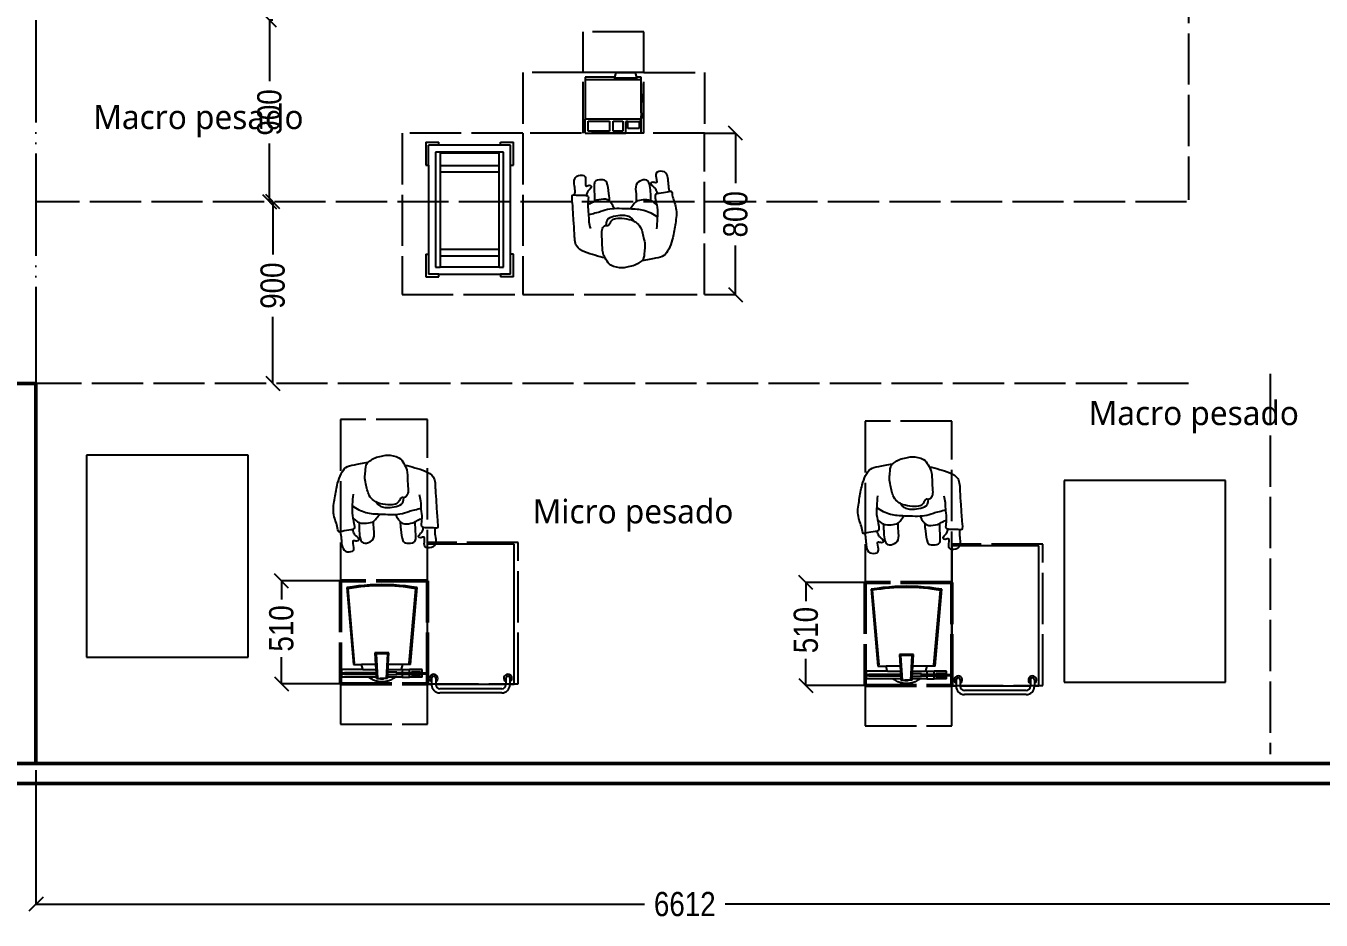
# Model space of a CAD drawing. Header units: millimetres. Extents: x 44692 to 101945, y -26273 to 14445.
# Drawn here: x 64003 to 70422, y -26268 to -21837 of the extents above; entities that cross this region are included whole.
import ezdxf

# ---------------------------------------------------------------- set-up
doc = ezdxf.new("R2010")
doc.units = ezdxf.units.MM
doc.header["$LTSCALE"] = 100
doc.linetypes.add('DASHEDX2', pattern=[3.048, 2.54, -0.508])
doc.linetypes.add('DIVIDEX2', pattern=[6.604, 5.08, -0.508, 0, -0.508, 0, -0.508])
for name, color, linetype in [('Area circulacion', 50, 'DASHEDX2'), ('Area proceso', 90, 'DASHEDX2'), ('Cotas secundarias', 41, 'Continuous'), ('Maquinas', 200, 'Continuous'), ('Mesas-estantes', 230, 'Continuous'), ('Personal', 171, 'Continuous'), ('Puertas', 43, 'DIVIDEX2'), ('rotulo', 211, 'Continuous'), ('Transporte semielaborado', 30, 'Continuous')]:
    doc.layers.add(name, color=color, linetype=linetype)
doc.layers.add('Area maquinas', color=140, linetype='DASHEDX2', lineweight=50)
doc.layers.add('Paredes', color=7, linetype='Continuous', lineweight=50)
doc.styles.add('OpenSans', font='OpenSans-Regular.ttf')
doc.styles.add('OpenSansCondensed-Light', font='OpenSansCondensed-Light.ttf')
doc.dimstyles.new('Cotas Mateo', dxfattribs={"dimtxt": 120, "dimasz": 70, "dimexe": 0.375, "dimexo": 0.125, "dimgap": 0.1, "dimtad": 1, "dimdec": 0, "dimzin": 12, "dimdsep": 46, "dimtxsty": 'OpenSansCondensed-Light', "dimblk": 'OBLIQUE', "dimcen": 2.5, "dimazin": 3, "dimtfac": 0.5, "dimtdec": 0, "dimtmove": 2, "dimatfit": 3, "dimarcsym": 0})

# ---------------------------------------------------------------- blocks, each defined once
blk = doc.blocks.new('pa17-16')
for points, knots in [([(5.62, 2.5537), (5.6188, 2.5427), (5.6154, 2.5253), (5.6223, 2.4901), (5.6346, 2.4293), (5.661, 2.4064), (5.685, 2.3908), (5.7322, 2.3832), (5.7723, 2.3842), (5.7881, 2.3969), (5.8018, 2.4268), (5.8146, 2.4162), (5.8324, 2.4305), (5.8382, 2.4568), (5.8318, 2.5038), (5.8344, 2.5615), (5.8137, 2.5937), (5.7944, 2.6284), (5.7307, 2.6388), (5.7037, 2.6296), (5.6679, 2.626), (5.6442, 2.6055), (5.6228, 2.5961), (5.6214, 2.5667), (5.62, 2.5537)], [0, 0, 0, 0, 0.297584, 0.631064, 1.068635, 1.39533, 1.69617, 2.097861, 2.458938, 2.716293, 3.010442, 3.199165, 3.447293, 3.731671, 4.119196, 4.541864, 4.881702, 5.22714, 5.673063, 5.989311, 6.327668, 6.644571, 6.906626, 7.259736, 7.259736, 7.259736, 7.259736]), ([(5.5575, 2.4391), (5.5549, 2.4218), (5.5525, 2.3852), (5.5491, 2.3329), (5.5712, 2.2599), (5.5431, 2.2589), (5.5029, 2.2526), (5.4793, 2.2435), (5.4785, 2.2813), (5.4499, 2.3438), (5.4658, 2.4235), (5.4776, 2.5033), (5.5116, 2.5798), (5.5552, 2.585), (5.608, 2.5962), (5.6336, 2.6001)], [0, 0, 0, 0, 0.404899, 0.829805, 1.276298, 1.516647, 1.885942, 2.122553, 2.418487, 2.881882, 3.382407, 3.897515, 4.613825, 5.020942, 5.393355, 5.393355, 5.393355, 5.393355]), ([(5.8196, 2.5846), (5.837, 2.5819), (5.8817, 2.5675), (5.9755, 2.5418), (5.972, 2.4609), (5.9791, 2.3926), (5.9812, 2.315), (5.9891, 2.2612), (5.9692, 2.2664), (5.9401, 2.2663), (5.9063, 2.2668), (5.9005, 2.2811), (5.909, 2.3184), (5.9007, 2.3606), (5.9019, 2.4011), (5.8964, 2.4238), (5.8933, 2.4348)], [6.682038, 6.682038, 6.682038, 6.682038, 7.076266, 7.806153, 8.304227, 8.77662, 9.284333, 9.649979, 9.844608, 10.160206, 10.472731, 10.661147, 10.998544, 11.371438, 11.724832, 12.051545, 12.051545, 12.051545, 12.051545]), ([(5.5522, 2.3809), (5.573, 2.3653), (5.6222, 2.3398), (5.6924, 2.3383), (5.7952, 2.3323), (5.8376, 2.352), (5.881, 2.3613), (5.9019, 2.366)], [0, 0, 0, 0, 0.49262, 0.970296, 1.525877, 1.91054, 2.357805, 2.357805, 2.357805, 2.357805]), ([(5.6724, 2.3994), (5.675, 2.3947), (5.6837, 2.383), (5.7041, 2.3718), (5.7348, 2.3697), (5.774, 2.3728), (5.8085, 2.3874), (5.8116, 2.4015), (5.8144, 2.4199)], [0.121052, 0.121052, 0.121052, 0.121052, 0.297289, 0.584433, 0.895396, 1.26174, 1.600834, 1.760925, 1.760925, 1.760925, 1.760925]), ([(5.5552, 2.3206), (5.5597, 2.3147), (5.5706, 2.3043), (5.5892, 2.2916), (5.6248, 2.2913), (5.6613, 2.2967), (5.6731, 2.3154), (5.6858, 2.3299), (5.6912, 2.3378)], [0, 0, 0, 0, 0.262594, 0.520609, 0.853848, 1.185107, 1.43842, 1.738028, 1.738028, 1.738028, 1.738028]), ([(5.5867, 2.2952), (5.5866, 2.2877), (5.5872, 2.2667), (5.5883, 2.1873), (5.6353, 2.19), (5.6673, 2.2128), (5.6606, 2.2618), (5.6599, 2.2881), (5.6606, 2.3008)], [0.078483, 0.078483, 0.078483, 0.078483, 0.321516, 0.797556, 1.122606, 1.448668, 1.830958, 2.166281, 2.166281, 2.166281, 2.166281]), ([(5.7713, 2.3359), (5.7736, 2.3305), (5.7786, 2.3203), (5.7954, 2.2951), (5.8154, 2.2848), (5.8612, 2.2906), (5.8838, 2.3057), (5.8988, 2.3117), (5.9058, 2.3148)], [0, 0, 0, 0, 0.233477, 0.532145, 0.79329, 1.163492, 1.458071, 1.725911, 1.725911, 1.725911, 1.725911]), ([(5.7943, 2.2992), (5.7951, 2.2858), (5.7984, 2.2614), (5.8038, 2.2002), (5.8255, 2.1869), (5.8672, 2.191), (5.8755, 2.2117), (5.8718, 2.2605), (5.8715, 2.286), (5.871, 2.2978)], [0, 0, 0, 0, 0.353805, 0.775896, 1.041599, 1.377968, 1.615337, 2.001902, 2.313716, 2.313716, 2.313716, 2.313716]), ([(5.4915, 2.2484), (5.4936, 2.2374), (5.4981, 2.215), (5.4968, 2.1806), (5.512, 2.1445), (5.5569, 2.147), (5.5634, 2.1681), (5.5498, 2.2128), (5.5753, 2.1995), (5.5912, 2.209), (5.5741, 2.2257), (5.5617, 2.2339), (5.5559, 2.2515), (5.5556, 2.26)], [0, 0, 0, 0, 0.324329, 0.654038, 0.980089, 1.31306, 1.562526, 1.890179, 2.123217, 2.319335, 2.559559, 2.78492, 3.066636, 3.066636, 3.066636, 3.066636]), ([(5.9713, 2.2652), (5.9703, 2.2553), (5.9686, 2.234), (5.9786, 2.2017), (5.9668, 2.1644), (5.9218, 2.1628), (5.9134, 2.1832), (5.9229, 2.229), (5.8988, 2.2135), (5.882, 2.2215), (5.8976, 2.2397), (5.908, 2.248), (5.912, 2.2618), (5.9127, 2.2683)], [0.038839, 0.038839, 0.038839, 0.038839, 0.324329, 0.654038, 0.980089, 1.31306, 1.562526, 1.890179, 2.123217, 2.319335, 2.559559, 2.78492, 2.989829, 2.989829, 2.989829, 2.989829])]:
    blk.add_open_spline(points, degree=3, knots=knots)
blk = doc.blocks.new('Bakery Trolley pl')
at = {"layer": 'Transporte semielaborado'}
for p, q in [((0.1804, 0.6253), (0.2371, 0.6253)), ((0.1804, 0.6253), (0.1804, 0.526)), ((0.2371, 0.6127), (0.2371, 0.6253)), ((0.5048, 0.6127), (0.5048, 0.6253)), ((0.5048, 0.6253), (0.5615, 0.6253)), ((0.5615, 0.526), (0.5615, 0.6253)), ((0.2371, 0.6127), (0.1929, 0.6127)), ((0.1929, 0.526), (0.1929, 0.6127)), ((0.2229, 0.5827), (0.2229, 0.0827)), ((0.2429, 0.5827), (0.2229, 0.5827)), ((0.5048, 0.6127), (0.2371, 0.6127)), ((0.2429, 0.5827), (0.2429, 0.5798)), ((0.4989, 0.5827), (0.2429, 0.5827)), ((0.2429, 0.5798), (0.4989, 0.5798)), ((0.2429, 0.5798), (0.2429, 0.5245)), ((0.5189, 0.5827), (0.4989, 0.5827)), ((0.4989, 0.5798), (0.4989, 0.5827)), ((0.4989, 0.5245), (0.4989, 0.5798)), ((0.5489, 0.6127), (0.5048, 0.6127)), ((0.5189, 0.0827), (0.5189, 0.5827)), ((0.5489, 0.526), (0.5489, 0.6127)), ((0.1804, 0.526), (0.1929, 0.526)), ((0.1929, 0.526), (0.1929, 0.1394)), ((0.2429, 0.5245), (0.4989, 0.5245)), ((0.2429, 0.5245), (0.2429, 0.4967)), ((0.4989, 0.4967), (0.4989, 0.5245)), ((0.5489, 0.526), (0.5615, 0.526)), ((0.5489, 0.1394), (0.5489, 0.526)), ((0.2429, 0.4967), (0.4989, 0.4967)), ((0.2429, 0.4967), (0.2429, 0.1615)), ((0.4989, 0.1615), (0.4989, 0.4967)), ((0.1804, 0.1394), (0.1929, 0.1394)), ((0.1804, 0.1394), (0.1804, 0.0402)), ((0.1929, 0.1394), (0.1929, 0.0527)), ((0.2429, 0.1615), (0.4989, 0.1615)), ((0.2429, 0.1615), (0.2429, 0.1325)), ((0.2429, 0.1325), (0.4989, 0.1325)), ((0.2429, 0.1325), (0.2429, 0.0827)), ((0.4989, 0.1325), (0.4989, 0.1615)), ((0.4989, 0.0827), (0.4989, 0.1325)), ((0.5615, 0.1394), (0.5489, 0.1394)), ((0.5489, 0.0527), (0.5489, 0.1394)), ((0.5615, 0.0402), (0.5615, 0.1394)), ((0.2229, 0.0827), (0.2429, 0.0827)), ((0.4989, 0.0827), (0.2429, 0.0827)), ((0.4989, 0.0827), (0.5189, 0.0827)), ((0.1804, 0.0402), (0.2371, 0.0402)), ((0.2371, 0.0527), (0.1929, 0.0527)), ((0.2371, 0.0402), (0.2371, 0.0527)), ((0.2371, 0.0527), (0.5048, 0.0527)), ((0.5048, 0.0527), (0.5048, 0.0402)), ((0.5489, 0.0527), (0.5048, 0.0527)), ((0.5615, 0.0402), (0.5048, 0.0402))]:
    blk.add_line(p, q, dxfattribs=at)
blk = doc.blocks.new('_OBLIQUE')
at = {"color": 0, "linetype": 'ByBlock'}
blk.add_line((-0.5, -0.5), (0.5, 0.5), dxfattribs=at)
blk = doc.blocks.new('*D72')
at = {"layer": 'Cotas secundarias', "color": 0, "lineweight": -2, "transparency": 16777216}
for p, q in [((64053.1, -25524.4), (64053.1, -26189.4)), ((70665.5, -25524.4), (70665.5, -26189.4)), ((64053.1, -26189.1), (67068.3, -26189.1)), ((70665.5, -26189.1), (67468.5, -26189.1))]:
    blk.add_line(p, q, dxfattribs=at)
at = {"layer": 'Defpoints', "color": 0, "transparency": 16777216}
for p in [(64053.1, -25524.3), (70665.5, -25524.3), (70665.5, -26189.1)]:
    blk.add_point(p, dxfattribs=at)
at = {"layer": 'Cotas secundarias', "color": 0, "lineweight": -2, "transparency": 16777216, "xscale": 70, "yscale": 70, "zscale": 70, "rotation": 180}
blk.add_blockref('_OBLIQUE', (64053.1, -26189.1), dxfattribs=at)
at = {"layer": 'Cotas secundarias', "color": 0, "lineweight": -2, "transparency": 16777216, "xscale": 70, "yscale": 70, "zscale": 70}
blk.add_blockref('_OBLIQUE', (70665.5, -26189.1), dxfattribs=at)
at = {"layer": 'Cotas secundarias', "color": 0, "transparency": 16777216, "insert": (67268.4, -26189.1), "char_height": 120, "attachment_point": 5, "style": 'OpenSansCondensed-Light'}
blk.add_mtext('6612', dxfattribs=at)
blk = doc.blocks.new('*D73')
at = {"layer": 'Cotas secundarias', "color": 0, "lineweight": -2, "transparency": 16777216}
for p, q in [((65226.4, -22708), (65226.4, -22969.7)), ((65226.6, -22708), (65226.8, -22708)), ((65226.4, -23608), (65226.4, -23278.4)), ((65226.6, -23608), (65226.8, -23608))]:
    blk.add_line(p, q, dxfattribs=at)
at = {"layer": 'Defpoints', "color": 0, "transparency": 16777216}
for p in [(65226.4, -22708), (65226.4, -23608), (65226.4, -23608)]:
    blk.add_point(p, dxfattribs=at)
at = {"layer": 'Cotas secundarias', "color": 0, "lineweight": -2, "transparency": 16777216, "xscale": 70, "yscale": 70, "zscale": 70}
for p, rotation in [((65226.4, -22708), 90), ((65226.4, -23608), 270)]:
    blk.add_blockref('_OBLIQUE', p, dxfattribs=dict(at, rotation=rotation))
at = {"layer": 'Cotas secundarias', "color": 0, "transparency": 16777216, "insert": (65226.4, -23124), "char_height": 120, "attachment_point": 5, "rotation": 90, "style": 'OpenSansCondensed-Light'}
blk.add_mtext('900', dxfattribs=at)
blk = doc.blocks.new('*D74')
at = {"layer": 'Cotas secundarias', "color": 0, "lineweight": -2, "transparency": 16777216}
for p, q in [((65226.7, -21808), (65209.8, -21808)), ((65210.2, -21808), (65210.2, -22111.3)), ((65210.2, -22708), (65210.2, -22420)), ((65226.7, -22708), (65209.8, -22708))]:
    blk.add_line(p, q, dxfattribs=at)
at = {"layer": 'Defpoints', "color": 0, "transparency": 16777216}
for p in [(65210.2, -21808), (65226.8, -21808), (65226.8, -22708)]:
    blk.add_point(p, dxfattribs=at)
at = {"layer": 'Cotas secundarias', "color": 0, "lineweight": -2, "transparency": 16777216, "xscale": 70, "yscale": 70, "zscale": 70}
for p, rotation in [((65210.2, -21808), 90), ((65210.2, -22708), 270)]:
    blk.add_blockref('_OBLIQUE', p, dxfattribs=dict(at, rotation=rotation))
at = {"layer": 'Cotas secundarias', "color": 0, "transparency": 16777216, "insert": (65210.2, -22265.6), "char_height": 120, "attachment_point": 5, "rotation": 90, "style": 'OpenSansCondensed-Light'}
blk.add_mtext('900', dxfattribs=at)
blk = doc.blocks.new('*D93')
at = {"layer": 'Cotas secundarias', "color": 0, "lineweight": -2, "transparency": 16777216}
for p, q in [((65562.7, -24587.3), (65269, -24587.3)), ((65269.4, -24587.3), (65269.4, -24679.5)), ((65269.4, -25097.3), (65269.4, -24965.4)), ((65562.7, -25097.3), (65269, -25097.3))]:
    blk.add_line(p, q, dxfattribs=at)
at = {"layer": 'Defpoints', "color": 0, "transparency": 16777216}
for p in [(65562.8, -24587.3), (65269.4, -25097.3), (65562.8, -25097.3)]:
    blk.add_point(p, dxfattribs=at)
at = {"layer": 'Cotas secundarias', "color": 0, "lineweight": -2, "transparency": 16777216, "xscale": 70, "yscale": 70, "zscale": 70}
for p, rotation in [((65269.4, -24587.3), 90), ((65269.4, -25097.3), 270)]:
    blk.add_blockref('_OBLIQUE', p, dxfattribs=dict(at, rotation=rotation))
at = {"layer": 'Cotas secundarias', "color": 0, "transparency": 16777216, "insert": (65269.4, -24822.5), "char_height": 120, "attachment_point": 5, "rotation": 90, "style": 'OpenSansCondensed-Light'}
blk.add_mtext('510', dxfattribs=at)
blk = doc.blocks.new('*D94')
at = {"layer": 'Cotas secundarias', "color": 0, "lineweight": -2, "transparency": 16777216}
for p, q in [((67365.5, -22368.3), (67520, -22368.3)), ((67519.6, -22368.3), (67519.6, -22615.8)), ((67519.6, -23168.3), (67519.6, -22924.6)), ((67365.5, -23168.3), (67520, -23168.3))]:
    blk.add_line(p, q, dxfattribs=at)
at = {"layer": 'Defpoints', "color": 0, "transparency": 16777216}
for p in [(67365.4, -22368.3), (67365.4, -23168.3), (67519.6, -23168.3)]:
    blk.add_point(p, dxfattribs=at)
at = {"layer": 'Cotas secundarias', "color": 0, "lineweight": -2, "transparency": 16777216, "xscale": 70, "yscale": 70, "zscale": 70}
for p, rotation in [((67519.6, -22368.3), 90), ((67519.6, -23168.3), 270)]:
    blk.add_blockref('_OBLIQUE', p, dxfattribs=dict(at, rotation=rotation))
at = {"layer": 'Cotas secundarias', "color": 0, "transparency": 16777216, "insert": (67519.6, -22770.2), "char_height": 120, "attachment_point": 5, "rotation": 90, "style": 'OpenSansCondensed-Light'}
blk.add_mtext('800', dxfattribs=at)
blk = doc.blocks.new('*D107')
at = {"layer": 'Cotas secundarias', "color": 0, "lineweight": -2, "transparency": 16777216}
for p, q in [((68162.1, -24595.4), (67868.4, -24595.4)), ((67868.8, -24595.4), (67868.8, -24687.6)), ((67868.8, -25105.4), (67868.8, -24973.6)), ((68162.1, -25105.4), (67868.4, -25105.4))]:
    blk.add_line(p, q, dxfattribs=at)
at = {"layer": 'Defpoints', "color": 0, "transparency": 16777216}
for p in [(68162.2, -24595.4), (67868.8, -25105.4), (68162.2, -25105.4)]:
    blk.add_point(p, dxfattribs=at)
at = {"layer": 'Cotas secundarias', "color": 0, "lineweight": -2, "transparency": 16777216, "xscale": 70, "yscale": 70, "zscale": 70}
for p, rotation in [((67868.8, -24595.4), 90), ((67868.8, -25105.4), 270)]:
    blk.add_blockref('_OBLIQUE', p, dxfattribs=dict(at, rotation=rotation))
at = {"layer": 'Cotas secundarias', "color": 0, "transparency": 16777216, "insert": (67868.8, -24830.6), "char_height": 120, "attachment_point": 5, "rotation": 90, "style": 'OpenSansCondensed-Light'}
blk.add_mtext('510', dxfattribs=at)

msp = doc.modelspace()

# ---------------------------------------------------------------- linework, layer by layer
for p, q in [((66815.366, -22068.335), (66765.366, -22068.335)), ((65992.797, -25097.305), (65992.797, -24587.305)), ((68592.232, -25105.422), (68592.232, -24595.422)), ((65992.797, -25097.305), (65992.797, -25097.305)), ((68592.232, -25105.422), (68592.232, -25105.422))]:
    msp.add_line(p, q)
at = {"layer": 'Area circulacion', "color": 2}
for p, q in [((69765.508, -16387.223), (69765.508, -22697.991)), ((69755.508, -22707.991), (64053.09, -22707.991)), ((69765.508, -23607.991), (64053.09, -23607.991)), ((70169.254, -23561.431), (70169.254, -25444.851))]:
    msp.add_line(p, q, dxfattribs=at)
at = {"layer": 'Area maquinas'}
for p, q in [((65992.797, -24587.305), (65562.797, -24587.305)), ((65562.797, -24587.305), (65562.797, -25097.305)), ((65992.797, -25097.305), (65992.797, -24587.305)), ((68592.232, -24595.422), (68162.232, -24595.422)), ((68162.232, -24595.422), (68162.232, -25105.422)), ((68592.232, -25105.422), (68592.232, -24595.422)), ((65562.797, -25097.305), (65992.797, -25097.305)), ((68162.232, -25105.422), (68592.232, -25105.422))]:
    msp.add_line(p, q, dxfattribs=at)
at = {"layer": 'Area proceso', "color": 3}
for p, q in [((66765.366, -22068.335), (66765.366, -21865.5)), ((67065.366, -21865.5), (66765.366, -21865.5)), ((67065.366, -22068.335), (67065.366, -21865.5)), ((66465.366, -22368.335), (65866.966, -22368.335)), ((65866.966, -22368.335), (65866.966, -23168.335)), ((66465.366, -22368.335), (66465.366, -23168.335)), ((67365.366, -23168.335), (67365.366, -22368.335)), ((65866.966, -23168.335), (66465.366, -23168.335)), ((66465.366, -23168.335), (67365.366, -23168.335)), ((65992.797, -23787.305), (65562.797, -23787.305)), ((65562.797, -23787.305), (65562.797, -24587.305)), ((65992.797, -24587.305), (65992.797, -23787.305)), ((68592.232, -23795.422), (68162.232, -23795.422)), ((68162.232, -23795.422), (68162.232, -24595.422)), ((68592.232, -24595.422), (68592.232, -23795.422)), ((65992.797, -25097.305), (65992.797, -24497.305)), ((68592.232, -25105.422), (68592.232, -24505.422)), ((65562.797, -25097.305), (65562.797, -25297.305)), ((65992.797, -25297.305), (65992.797, -25097.305)), ((68162.232, -25105.422), (68162.232, -25305.422)), ((68592.232, -25305.422), (68592.232, -25105.422)), ((65562.797, -25297.305), (65992.797, -25297.305)), ((68162.232, -25305.422), (68592.232, -25305.422))]:
    msp.add_line(p, q, dxfattribs=at)
at = {"layer": 'Area proceso'}
for p, q in [((66765.366, -22068.335), (66465.366, -22068.335)), ((66465.366, -22068.335), (66465.366, -22368.335)), ((66765.366, -22368.335), (66765.366, -22068.335)), ((67065.366, -22068.335), (66815.366, -22068.335)), ((67065.366, -22068.335), (67365.366, -22068.335)), ((67065.366, -22368.335), (67065.366, -22068.335)), ((67365.366, -22068.335), (67365.366, -22368.335)), ((67365.366, -22368.335), (66465.366, -22368.335)), ((67065.366, -22368.335), (66765.366, -22368.335)), ((66442.797, -24397.305), (65992.797, -24397.305)), ((66442.797, -25097.305), (66442.797, -24397.305)), ((69042.232, -24405.422), (68592.232, -24405.422)), ((69042.232, -25105.422), (69042.232, -24405.422)), ((65992.797, -25097.305), (66442.797, -25097.305)), ((68592.232, -25105.422), (69042.232, -25105.422))]:
    msp.add_line(p, q, dxfattribs=at)
at = {"layer": 'Maquinas'}
for p, q in [((66926.455, -22069.151), (66920.356, -22091.384)), ((67023.954, -22069.151), (66926.455, -22069.151)), ((67030.053, -22091.384), (67023.954, -22069.151)), ((66920.356, -22091.384), (66775.058, -22091.384)), ((66775.058, -22091.384), (66775.058, -22103.463)), ((66775.058, -22103.463), (66775.058, -22299.084)), ((67052.009, -22103.463), (66775.058, -22103.463)), ((66920.356, -22091.384), (66919.807, -22093.384)), ((66919.807, -22093.384), (66919.807, -22098.231)), ((66919.807, -22093.384), (67030.601, -22093.384)), ((66919.807, -22098.231), (67030.601, -22098.231)), ((67052.009, -22091.384), (67030.053, -22091.384)), ((67030.601, -22093.384), (67030.053, -22091.384)), ((67030.601, -22098.231), (67030.601, -22093.384)), ((67052.009, -22103.463), (67052.009, -22091.384)), ((67052.009, -22121.582), (67052.009, -22103.463)), ((67052.009, -22121.582), (67053.896, -22121.582)), ((67052.009, -22267.409), (67052.009, -22121.582)), ((67053.896, -22173.707), (67053.896, -22121.582)), ((67053.896, -22173.707), (67057.671, -22173.707)), ((67053.896, -22173.707), (67053.896, -22179.759)), ((67053.896, -22179.759), (67057.671, -22179.759)), ((67053.896, -22186.741), (67053.896, -22179.759)), ((67053.896, -22186.741), (67057.671, -22186.741)), ((67053.896, -22186.741), (67053.896, -22203.727)), ((67053.896, -22203.727), (67057.671, -22203.727)), ((67053.896, -22210.708), (67053.896, -22203.727)), ((67057.671, -22173.707), (67057.671, -22179.759)), ((67057.671, -22186.741), (67057.671, -22179.759)), ((67057.671, -22186.741), (67061.446, -22186.741)), ((67057.671, -22210.708), (67057.671, -22203.727)), ((67057.671, -22203.727), (67061.446, -22203.727)), ((67061.446, -22186.741), (67061.446, -22203.727)), ((67052.009, -22267.409), (67053.896, -22267.409)), ((67052.009, -22267.409), (67052.009, -22283.019)), ((67053.896, -22210.708), (67057.671, -22210.708)), ((67053.896, -22210.708), (67053.896, -22216.731)), ((67053.896, -22216.731), (67057.671, -22216.731)), ((67053.896, -22267.409), (67053.896, -22216.731)), ((67053.896, -22267.409), (67053.896, -22283.019)), ((67057.671, -22210.708), (67057.671, -22216.731)), ((67052.009, -22299.084), (66775.058, -22299.084)), ((66775.058, -22368.335), (66775.058, -22299.084)), ((66790.157, -22308.805), (66895.686, -22308.805)), ((66790.157, -22358.844), (66790.157, -22308.805)), ((66895.686, -22308.805), (66895.686, -22358.844)), ((66913.08, -22308.805), (66961.414, -22308.805)), ((66913.08, -22358.844), (66913.08, -22308.805)), ((66961.414, -22308.805), (66961.414, -22358.844)), ((66976.513, -22368.335), (66976.513, -22310.408)), ((66985.95, -22310.408), (66976.513, -22310.408)), ((66985.95, -22310.408), (67042.572, -22310.408)), ((66985.95, -22344.476), (66985.95, -22310.408)), ((67042.572, -22310.408), (67042.572, -22344.476)), ((67052.009, -22310.408), (67042.572, -22310.408)), ((67052.009, -22283.019), (67053.896, -22283.019)), ((67052.009, -22295.723), (67052.009, -22283.019)), ((67052.009, -22295.723), (67053.896, -22295.723)), ((67052.009, -22296.249), (67052.009, -22295.723)), ((67052.009, -22296.249), (67053.896, -22296.249)), ((67052.009, -22299.084), (67052.009, -22296.249)), ((67052.009, -22310.408), (67052.009, -22299.084)), ((67052.009, -22368.335), (67052.009, -22310.408)), ((67053.896, -22283.019), (67053.896, -22295.723)), ((67053.896, -22295.723), (67053.896, -22296.249)), ((66775.058, -22368.335), (66976.513, -22368.335)), ((66895.686, -22358.844), (66790.157, -22358.844)), ((66961.414, -22358.844), (66913.08, -22358.844)), ((67052.009, -22368.335), (66976.513, -22368.335)), ((67042.572, -22344.476), (66985.95, -22344.476)), ((65621.86, -24615.748), (65592.956, -24620.252)), ((65592.956, -24620.252), (65626.274, -25001.081)), ((65592.956, -24620.252), (65599.727, -24625.556)), ((65632.031, -24994.798), (65599.727, -24625.556)), ((65650.879, -24612.058), (65621.86, -24615.748)), ((65679.991, -24609.185), (65650.879, -24612.058)), ((65709.171, -24607.131), (65679.991, -24609.185)), ((65738.398, -24605.899), (65709.171, -24607.131)), ((65767.648, -24605.487), (65738.398, -24605.899)), ((65796.898, -24605.899), (65767.648, -24605.487)), ((65826.125, -24607.131), (65796.898, -24605.899)), ((65855.306, -24609.185), (65826.125, -24607.131)), ((65884.417, -24612.058), (65855.306, -24609.185)), ((65913.436, -24615.748), (65884.417, -24612.058)), ((65903.265, -24994.798), (65935.57, -24625.556)), ((65909.022, -25001.081), (65942.341, -24620.252)), ((65942.341, -24620.252), (65913.436, -24615.748)), ((65942.341, -24620.252), (65935.57, -24625.556)), ((68221.294, -24623.865), (68192.39, -24628.369)), ((68192.39, -24628.369), (68225.708, -25009.198)), ((68192.39, -24628.369), (68199.161, -24633.673)), ((68231.466, -25002.915), (68199.161, -24633.673)), ((68250.314, -24620.175), (68221.294, -24623.865)), ((68279.425, -24617.302), (68250.314, -24620.175)), ((68308.606, -24615.248), (68279.425, -24617.302)), ((68337.833, -24614.016), (68308.606, -24615.248)), ((68367.083, -24613.604), (68337.833, -24614.016)), ((68396.333, -24614.016), (68367.083, -24613.604)), ((68425.559, -24615.248), (68396.333, -24614.016)), ((68454.74, -24617.302), (68425.559, -24615.248)), ((68483.852, -24620.175), (68454.74, -24617.302)), ((68512.871, -24623.865), (68483.852, -24620.175)), ((68502.699, -25002.915), (68535.004, -24633.673)), ((68508.457, -25009.198), (68541.775, -24628.369)), ((68541.775, -24628.369), (68512.871, -24623.865)), ((68541.775, -24628.369), (68535.004, -24633.673)), ((65802.167, -24943.135), (65733.129, -24943.135)), ((65733.129, -24943.135), (65736.286, -25001.081)), ((65733.129, -24943.135), (65738.785, -24948.491)), ((65796.512, -24948.491), (65738.785, -24948.491)), ((65738.785, -24948.491), (65745.465, -25071.116)), ((65789.816, -25071.407), (65796.512, -24948.491)), ((65796.512, -24948.491), (65802.167, -24943.135)), ((65799.01, -25001.081), (65802.167, -24943.135)), ((68401.601, -24951.252), (68332.564, -24951.252)), ((68332.564, -24951.252), (68335.72, -25009.198)), ((68332.564, -24951.252), (68338.219, -24956.607)), ((68395.946, -24956.607), (68338.219, -24956.607)), ((68338.219, -24956.607), (68344.899, -25079.233)), ((68389.25, -25079.524), (68395.946, -24956.607)), ((68395.946, -24956.607), (68401.601, -24951.252)), ((68398.445, -25009.198), (68401.601, -24951.252)), ((65568.875, -25042.274), (65568.875, -25026.228)), ((65673.554, -25026.228), (65568.875, -25026.228)), ((65626.274, -25001.081), (65632.031, -24994.798)), ((65626.274, -25001.081), (65666.327, -25001.081)), ((65736.286, -25001.081), (65666.327, -25001.081)), ((65672.632, -25024.542), (65666.327, -25001.081)), ((65673.554, -25026.228), (65672.632, -25024.542)), ((65673.554, -25026.228), (65737.656, -25026.228)), ((65736.286, -25001.081), (65737.656, -25026.228)), ((65737.656, -25026.228), (65738.53, -25042.274)), ((65797.02, -25037.617), (65797.641, -25026.228)), ((65797.641, -25026.228), (65799.01, -25001.081)), ((65797.641, -25026.228), (65861.742, -25026.228)), ((65868.97, -25001.081), (65799.01, -25001.081)), ((65862.664, -25024.542), (65861.742, -25026.228)), ((65868.173, -25026.228), (65861.742, -25026.228)), ((65868.97, -25001.081), (65862.664, -25024.542)), ((65868.173, -25026.228), (65868.173, -25042.274)), ((65868.173, -25026.228), (65904.8, -25026.228)), ((65909.022, -25001.081), (65868.97, -25001.081)), ((65903.265, -24994.798), (65909.022, -25001.081)), ((65904.8, -25042.274), (65904.8, -25026.228)), ((65966.421, -25026.228), (65904.8, -25026.228)), ((65966.421, -25042.274), (65966.421, -25026.228)), ((68225.708, -25009.198), (68231.466, -25002.915)), ((68225.708, -25009.198), (68265.761, -25009.198)), ((68335.72, -25009.198), (68265.761, -25009.198)), ((68272.067, -25032.659), (68265.761, -25009.198)), ((68272.988, -25034.345), (68272.067, -25032.659)), ((68335.72, -25009.198), (68337.09, -25034.345)), ((68397.075, -25034.345), (68398.445, -25009.198)), ((68468.404, -25009.198), (68398.445, -25009.198)), ((68462.099, -25032.659), (68461.177, -25034.345)), ((68468.404, -25009.198), (68462.099, -25032.659)), ((68508.457, -25009.198), (68468.404, -25009.198)), ((68502.699, -25002.915), (68508.457, -25009.198)), ((65563.984, -25042.274), (65563.984, -25048.614)), ((65568.875, -25042.274), (65563.984, -25042.274)), ((65568.875, -25048.614), (65563.984, -25048.614)), ((65568.875, -25042.274), (65568.875, -25048.614)), ((65568.875, -25042.274), (65581.453, -25042.274)), ((65568.875, -25064.66), (65568.875, -25048.614)), ((65581.453, -25048.614), (65568.875, -25048.614)), ((65701.873, -25064.66), (65568.875, -25064.66)), ((65738.53, -25042.274), (65581.453, -25042.274)), ((65581.453, -25048.614), (65581.453, -25042.274)), ((65581.453, -25048.614), (65738.875, -25048.614)), ((65739.749, -25064.66), (65701.873, -25064.66)), ((65738.53, -25042.274), (65738.875, -25048.614)), ((65738.875, -25048.614), (65739.749, -25064.66)), ((65739.749, -25064.66), (65740.117, -25071.407)), ((65740.117, -25071.407), (65741.222, -25071.347)), ((65741.222, -25071.347), (65745.465, -25071.116)), ((65741.222, -25071.347), (65745.465, -25071.407)), ((65745.465, -25071.116), (65745.465, -25071.407)), ((65745.465, -25071.407), (65759.067, -25071.407)), ((65776.229, -25071.407), (65759.067, -25071.407)), ((65789.816, -25071.407), (65776.229, -25071.407)), ((65795.179, -25071.407), (65789.816, -25071.407)), ((65795.179, -25071.407), (65795.547, -25064.66)), ((65795.547, -25064.66), (65796.167, -25053.271)), ((65833.423, -25064.66), (65795.547, -25064.66)), ((65796.167, -25053.271), (65797.02, -25037.617)), ((65841.696, -25053.271), (65796.167, -25053.271)), ((65797.02, -25037.617), (65841.696, -25037.617)), ((65868.173, -25064.66), (65833.423, -25064.66)), ((65841.696, -25042.274), (65841.696, -25037.617)), ((65868.173, -25042.274), (65841.696, -25042.274)), ((65841.696, -25048.614), (65841.696, -25042.274)), ((65841.696, -25053.271), (65841.696, -25048.614)), ((65841.696, -25048.614), (65868.173, -25048.614)), ((65904.8, -25042.274), (65868.173, -25042.274)), ((65868.173, -25048.614), (65868.173, -25064.66)), ((65868.173, -25048.614), (65904.8, -25048.614)), ((65868.173, -25064.66), (65904.8, -25064.66)), ((65913.651, -25042.274), (65904.8, -25042.274)), ((65904.8, -25064.66), (65904.8, -25048.614)), ((65904.8, -25048.614), (65913.651, -25048.614)), ((65966.421, -25064.66), (65904.8, -25064.66)), ((65959.242, -25037.617), (65913.651, -25037.617)), ((65913.651, -25042.274), (65913.651, -25037.617)), ((65959.242, -25042.274), (65913.651, -25042.274)), ((65913.651, -25053.271), (65913.651, -25048.614)), ((65913.651, -25048.614), (65959.242, -25048.614)), ((65913.651, -25053.271), (65959.242, -25053.271)), ((65959.242, -25042.274), (65959.242, -25037.617)), ((65966.421, -25042.274), (65959.242, -25042.274)), ((65959.242, -25053.271), (65959.242, -25048.614)), ((65959.242, -25048.614), (65966.421, -25048.614)), ((65966.421, -25042.274), (65980.396, -25042.274)), ((65966.421, -25064.66), (65966.421, -25048.614)), ((65980.396, -25048.614), (65966.421, -25048.614)), ((65980.396, -25042.274), (65980.396, -25048.614)), ((65980.396, -25042.274), (65985.288, -25042.274)), ((65985.288, -25048.614), (65980.396, -25048.614)), ((65985.288, -25042.274), (65985.288, -25048.614)), ((68163.419, -25050.391), (68163.419, -25056.73)), ((68168.31, -25050.391), (68163.419, -25050.391)), ((68168.31, -25056.73), (68163.419, -25056.73)), ((68168.31, -25050.391), (68168.31, -25034.345)), ((68272.988, -25034.345), (68168.31, -25034.345)), ((68168.31, -25050.391), (68168.31, -25056.73)), ((68168.31, -25050.391), (68180.888, -25050.391)), ((68168.31, -25072.777), (68168.31, -25056.73)), ((68180.888, -25056.73), (68168.31, -25056.73)), ((68301.307, -25072.777), (68168.31, -25072.777)), ((68337.964, -25050.391), (68180.888, -25050.391)), ((68180.888, -25056.73), (68180.888, -25050.391)), ((68180.888, -25056.73), (68338.31, -25056.73)), ((68272.988, -25034.345), (68337.09, -25034.345)), ((68339.184, -25072.777), (68301.307, -25072.777)), ((68337.09, -25034.345), (68337.964, -25050.391)), ((68337.964, -25050.391), (68338.31, -25056.73)), ((68338.31, -25056.73), (68339.184, -25072.777)), ((68339.184, -25072.777), (68339.551, -25079.524)), ((68339.551, -25079.524), (68340.657, -25079.464)), ((68340.657, -25079.464), (68344.899, -25079.233)), ((68340.657, -25079.464), (68344.899, -25079.524)), ((68344.899, -25079.233), (68344.899, -25079.524)), ((68344.899, -25079.524), (68358.501, -25079.524)), ((68375.664, -25079.524), (68358.501, -25079.524)), ((68389.25, -25079.524), (68375.664, -25079.524)), ((68394.614, -25079.524), (68389.25, -25079.524)), ((68394.614, -25079.524), (68394.981, -25072.777)), ((68394.981, -25072.777), (68395.602, -25061.388)), ((68432.858, -25072.777), (68394.981, -25072.777)), ((68395.602, -25061.388), (68396.455, -25045.734)), ((68441.131, -25061.388), (68395.602, -25061.388)), ((68396.455, -25045.734), (68397.075, -25034.345)), ((68396.455, -25045.734), (68441.131, -25045.734)), ((68397.075, -25034.345), (68461.177, -25034.345)), ((68467.607, -25072.777), (68432.858, -25072.777)), ((68441.131, -25050.391), (68441.131, -25045.734)), ((68467.607, -25050.391), (68441.131, -25050.391)), ((68441.131, -25056.73), (68441.131, -25050.391)), ((68441.131, -25061.388), (68441.131, -25056.73)), ((68441.131, -25056.73), (68467.607, -25056.73)), ((68467.607, -25034.345), (68461.177, -25034.345)), ((68467.607, -25034.345), (68467.607, -25050.391)), ((68467.607, -25034.345), (68504.234, -25034.345)), ((68504.234, -25050.391), (68467.607, -25050.391)), ((68467.607, -25056.73), (68467.607, -25072.777)), ((68467.607, -25056.73), (68504.234, -25056.73)), ((68467.607, -25072.777), (68504.234, -25072.777)), ((68504.234, -25050.391), (68504.234, -25034.345)), ((68565.855, -25034.345), (68504.234, -25034.345)), ((68513.085, -25050.391), (68504.234, -25050.391)), ((68504.234, -25072.777), (68504.234, -25056.73)), ((68504.234, -25056.73), (68513.085, -25056.73)), ((68565.855, -25072.777), (68504.234, -25072.777)), ((68558.677, -25045.734), (68513.085, -25045.734)), ((68513.085, -25050.391), (68513.085, -25045.734)), ((68558.677, -25050.391), (68513.085, -25050.391)), ((68513.085, -25061.388), (68513.085, -25056.73)), ((68513.085, -25056.73), (68558.677, -25056.73)), ((68513.085, -25061.388), (68558.677, -25061.388)), ((68558.677, -25050.391), (68558.677, -25045.734)), ((68565.855, -25050.391), (68558.677, -25050.391)), ((68558.677, -25061.388), (68558.677, -25056.73)), ((68558.677, -25056.73), (68565.855, -25056.73)), ((68565.855, -25050.391), (68565.855, -25034.345)), ((68565.855, -25050.391), (68579.831, -25050.391)), ((68565.855, -25072.777), (68565.855, -25056.73)), ((68579.831, -25056.73), (68565.855, -25056.73)), ((68579.831, -25050.391), (68579.831, -25056.73)), ((68579.831, -25050.391), (68584.722, -25050.391)), ((68584.722, -25056.73), (68579.831, -25056.73)), ((68584.722, -25050.391), (68584.722, -25056.73))]:
    msp.add_line(p, q, dxfattribs=at)
for points in [[(65833.423, -25064.66), (65826.68, -25069.064), (65820.573, -25072.749), (65815.032, -25075.796), (65809.99, -25078.285), (65805.379, -25080.297), (65801.129, -25081.913), (65797.172, -25083.213), (65793.441, -25084.279), (65789.874, -25085.179), (65786.445, -25085.934), (65783.132, -25086.55), (65779.918, -25087.036), (65776.782, -25087.401), (65773.705, -25087.651), (65770.667, -25087.795), (65767.648, -25087.842), (65764.63, -25087.795), (65761.592, -25087.651), (65758.514, -25087.401), (65755.378, -25087.036), (65752.164, -25086.55), (65748.852, -25085.934), (65745.422, -25085.179), (65741.855, -25084.279), (65738.124, -25083.213), (65734.168, -25081.913), (65729.918, -25080.297), (65725.306, -25078.285), (65720.264, -25075.796), (65714.723, -25072.749), (65708.616, -25069.064), (65701.873, -25064.66)], [(65759.067, -25071.407), (65759.952, -25071.733), (65760.912, -25072.012), (65761.937, -25072.244), (65763.015, -25072.432), (65764.136, -25072.576), (65765.289, -25072.677), (65766.463, -25072.737), (65767.648, -25072.757), (65768.833, -25072.737), (65770.008, -25072.677), (65771.161, -25072.576), (65772.281, -25072.432), (65773.359, -25072.244), (65774.384, -25072.012), (65775.344, -25071.733), (65776.229, -25071.407)], [(68432.858, -25072.777), (68426.115, -25077.181), (68420.007, -25080.866), (68414.467, -25083.913), (68409.425, -25086.402), (68404.813, -25088.414), (68400.563, -25090.03), (68396.607, -25091.33), (68392.875, -25092.396), (68389.309, -25093.296), (68385.879, -25094.051), (68382.567, -25094.667), (68379.353, -25095.153), (68376.217, -25095.518), (68373.139, -25095.768), (68370.101, -25095.912), (68367.083, -25095.959), (68364.064, -25095.912), (68361.026, -25095.768), (68357.949, -25095.518), (68354.813, -25095.153), (68351.598, -25094.667), (68348.286, -25094.051), (68344.857, -25093.296), (68341.29, -25092.396), (68337.558, -25091.33), (68333.602, -25090.03), (68329.352, -25088.414), (68324.74, -25086.402), (68319.698, -25083.913), (68314.158, -25080.866), (68308.05, -25077.181), (68301.307, -25072.777)], [(68358.501, -25079.524), (68359.387, -25079.85), (68360.347, -25080.129), (68361.371, -25080.361), (68362.449, -25080.549), (68363.57, -25080.693), (68364.723, -25080.794), (68365.898, -25080.854), (68367.083, -25080.874), (68368.268, -25080.854), (68369.442, -25080.794), (68370.595, -25080.693), (68371.716, -25080.549), (68372.794, -25080.361), (68373.818, -25080.129), (68374.779, -25079.85), (68375.664, -25079.524)]]:
    msp.add_lwpolyline(points, dxfattribs=at)
for centre in [(65766.575, -25582.832), (68366.009, -25590.949)]:
    msp.add_arc(centre, 971.708, 79.9864267, 99.8870323, dxfattribs=at)
at = {"layer": 'Mesas-estantes'}
for p, q in [((65103.826, -23964.718), (64303.826, -23964.718)), ((64303.826, -23964.718), (64303.826, -24964.718)), ((65103.826, -24964.718), (65103.826, -23964.718)), ((69948.776, -24088.877), (69148.776, -24088.877)), ((69148.776, -24088.877), (69148.776, -25088.877)), ((69948.776, -25088.877), (69948.776, -24088.877)), ((64303.826, -24964.718), (65103.826, -24964.718)), ((69148.776, -25088.877), (69948.776, -25088.877))]:
    msp.add_line(p, q, dxfattribs=at)
at = {"layer": 'Paredes'}
for p, q in [((63948.538, -23607.991), (64053.09, -23607.991)), ((64053.09, -23607.991), (64053.09, -25491.411)), ((63853.09, -25491.411), (72865.508, -25491.411)), ((51868.21, -25591.411), (72965.508, -25591.411))]:
    msp.add_line(p, q, dxfattribs=at)
at = {"layer": 'Puertas'}
msp.add_line((64053.09, -21807.991), (64053.09, -23607.991), dxfattribs=at)
at = {"layer": 'Transporte semielaborado'}
for p, q in [((66423.389, -24405.462), (65992.454, -24405.462)), ((65992.454, -24405.462), (65992.454, -25100.029)), ((66423.389, -25100.029), (66423.389, -24405.462)), ((69022.824, -24413.579), (68591.888, -24413.579)), ((68591.888, -24413.579), (68591.888, -25108.146)), ((69022.824, -25108.146), (69022.824, -24413.579)), ((66013.895, -25069.61), (66013.895, -25101.296)), ((66034.175, -25069.61), (66034.175, -25101.296)), ((66381.668, -25069.61), (66381.668, -25101.296)), ((66401.948, -25069.61), (66401.948, -25101.296)), ((66423.389, -25100.029), (66423.389, -25069.61)), ((66423.389, -25100.029), (66423.389, -25089.889)), ((68613.33, -25077.727), (68613.33, -25109.413)), ((68633.609, -25077.727), (68633.609, -25109.413)), ((68981.103, -25077.727), (68981.103, -25109.413)), ((69001.382, -25077.727), (69001.382, -25109.413)), ((69022.824, -25108.146), (69022.824, -25077.727)), ((66013.895, -25100.029), (65992.454, -25100.029)), ((66381.668, -25100.029), (66034.175, -25100.029)), ((66361.389, -25121.575), (66054.454, -25121.575)), ((66361.389, -25141.855), (66054.454, -25141.855)), ((66423.389, -25100.029), (66401.948, -25100.029)), ((66423.389, -25100.029), (66401.948, -25100.029)), ((66423.389, -25100.029), (66413.25, -25100.029)), ((68613.33, -25108.146), (68591.888, -25108.146)), ((68981.103, -25108.146), (68633.609, -25108.146)), ((68960.823, -25129.692), (68653.889, -25129.692)), ((68960.823, -25149.972), (68653.889, -25149.972)), ((69022.824, -25108.146), (69001.382, -25108.146)), ((69022.824, -25108.146), (69001.382, -25108.146)), ((69022.824, -25108.146), (69012.684, -25108.146)), ((69022.824, -25108.146), (69022.824, -25098.006))]:
    msp.add_line(p, q, dxfattribs=at)
for centre, radius, start, end in [((66024.035, -25069.61), 20.279, 300, 240), ((66024.035, -25069.61), 10.14, 90, 180), ((66024.035, -25069.61), 10.14, 359.9998907, 180), ((66391.808, -25069.61), 20.279, 300, 240), ((66391.808, -25069.61), 10.14, 0, 180), ((68623.47, -25077.727), 20.279, 300, 240), ((68623.47, -25077.727), 10.14, 90, 180), ((68623.47, -25077.727), 10.14, 359.9998907, 180), ((68991.242, -25077.727), 20.279, 300, 240), ((68991.242, -25077.727), 10.14, 0, 180), ((66054.454, -25101.296), 40.559, 180, 270), ((66054.454, -25101.296), 20.279, 180, 270), ((66361.389, -25101.296), 20.279, 270, 0), ((66361.389, -25101.296), 40.559, 270, 0), ((68653.889, -25109.413), 40.559, 180, 270), ((68653.889, -25109.413), 20.279, 180, 270), ((68960.823, -25109.413), 20.279, 270, 0), ((68960.823, -25109.413), 40.559, 270, 0)]:
    msp.add_arc(centre, radius, start, end, dxfattribs=at)

# ---------------------------------------------------------------- block references
at = {"layer": 'Personal', "xscale": 979.1504951166461, "yscale": 979.1504951166461, "zscale": 979.1504951166461}
for p, rotation in [((72560.235, -20430.335), 180.2543368405676), ((60193.822, -26569.362), 0.2543368405677707), ((62793.257, -26577.479), 0.2543368405677707)]:
    msp.add_blockref('pa17-16', p, dxfattribs=dict(at, rotation=rotation))
at = {"layer": 'Transporte semielaborado', "xscale": 1141.039974711085, "yscale": 1141.039974711085, "zscale": 1141.039974711085}
msp.add_blockref('Bakery Trolley pl', (65778.557, -23126.762), dxfattribs=at)

# ---------------------------------------------------------------- texts
at = {"layer": 'rotulo', "char_height": 120, "width": 1055.00166, "attachment_point": 1, "style": 'OpenSans'}
for s, insert in [('Macro pesado', (64337.103, -22228.065)), ('Macro pesado', (69270.162, -23695.067)), ('Micro pesado', (66514.844, -24182.082))]:
    msp.add_mtext(s, dxfattribs=dict(at, insert=insert))

# ---------------------------------------------------------------- dimensions: what is measured, and where the dimension line sits
at = {"layer": 'Cotas secundarias'}
for base, p1, p2, angle, picture, middle in [((65210.177, -21807.991), (65226.817, -22707.991), (65226.817, -21807.991), 90, '*D74', (65210.177, -22265.647)), ((67519.612, -23168.335), (67365.366, -22368.335), (67365.366, -23168.335), 270, '*D94', (67519.612, -22770.2)), ((65226.442, -23607.991), (65226.442, -22707.991), (65226.442, -23607.991), 90, '*D73', (65226.442, -23124.041)), ((65269.389, -25097.305), (65562.797, -24587.305), (65562.797, -25097.305), 90, '*D93', (65269.389, -24822.489)), ((67868.823, -25105.422), (68162.232, -24595.422), (68162.232, -25105.422), 90, '*D107', (67868.823, -24830.605))]:
    dim = msp.add_linear_dim(base=base, p1=p1, p2=p2, angle=angle, dimstyle='Cotas Mateo', dxfattribs=at)
    dim.commit()
    dim.dimension.update_dxf_attribs({"geometry": picture, "text_midpoint": middle, "dimtype": 160})
dim = msp.add_linear_dim(base=(70665.508, -26189.069), p1=(64053.09, -25524.305), p2=(70665.508, -25524.305), dimstyle='Cotas Mateo', dxfattribs=at)
dim.commit()
dim.dimension.update_dxf_attribs({"geometry": '*D72', "text_midpoint": (67268.352, -26189.069), "dimtype": 160})

doc.saveas('drawing.dxf')
